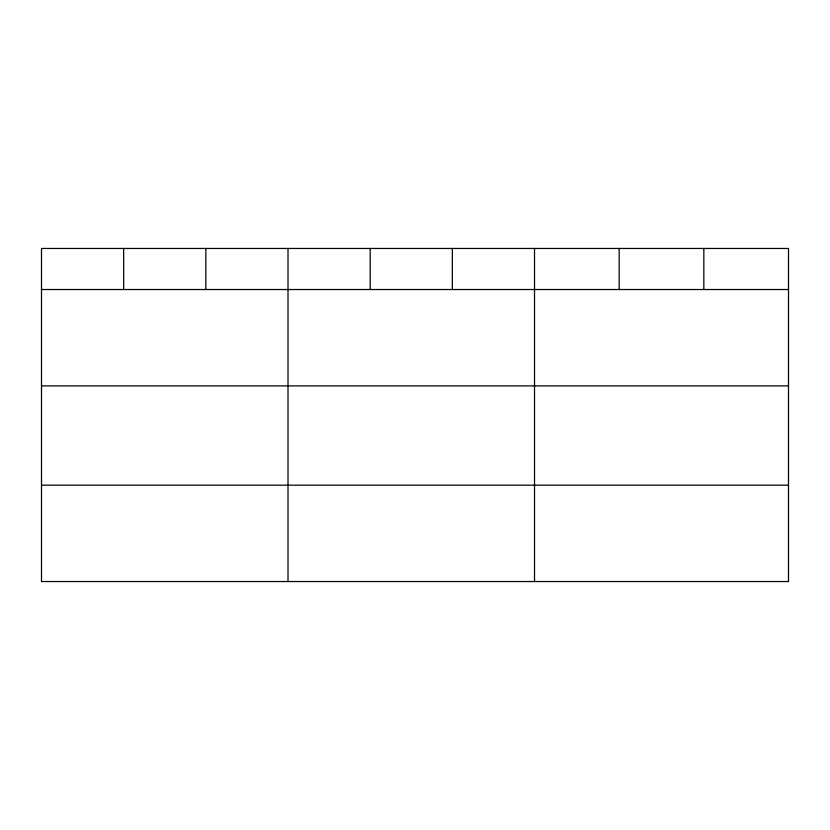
<?xml version="1.0" encoding="UTF-8"?>
<svg xmlns="http://www.w3.org/2000/svg" width="830" height="830" viewBox="0 0 830 830"><rect width="100%" height="100%" fill="white"/><g stroke="black" fill="none" stroke-linecap="round" stroke-linejoin="round"><path stroke-width="1.25" d="M788.5 385.888L788.5 248.461L41.5 248.461L41.5 581.539L788.5 581.539L788.5 385.888L41.5 385.888M41.5 289.525L788.5 289.525M41.5 485.177L788.5 485.177M703.84 248.461L703.84 289.525M619.18 248.461L619.18 289.525M534.52 248.461L534.52 581.539M452.35 248.461L452.35 289.525M370.18 248.461L370.18 289.525M288.01 248.461L288.01 581.539M205.84 248.461L205.84 289.525M123.67 248.461L123.67 289.525"/></g></svg>
